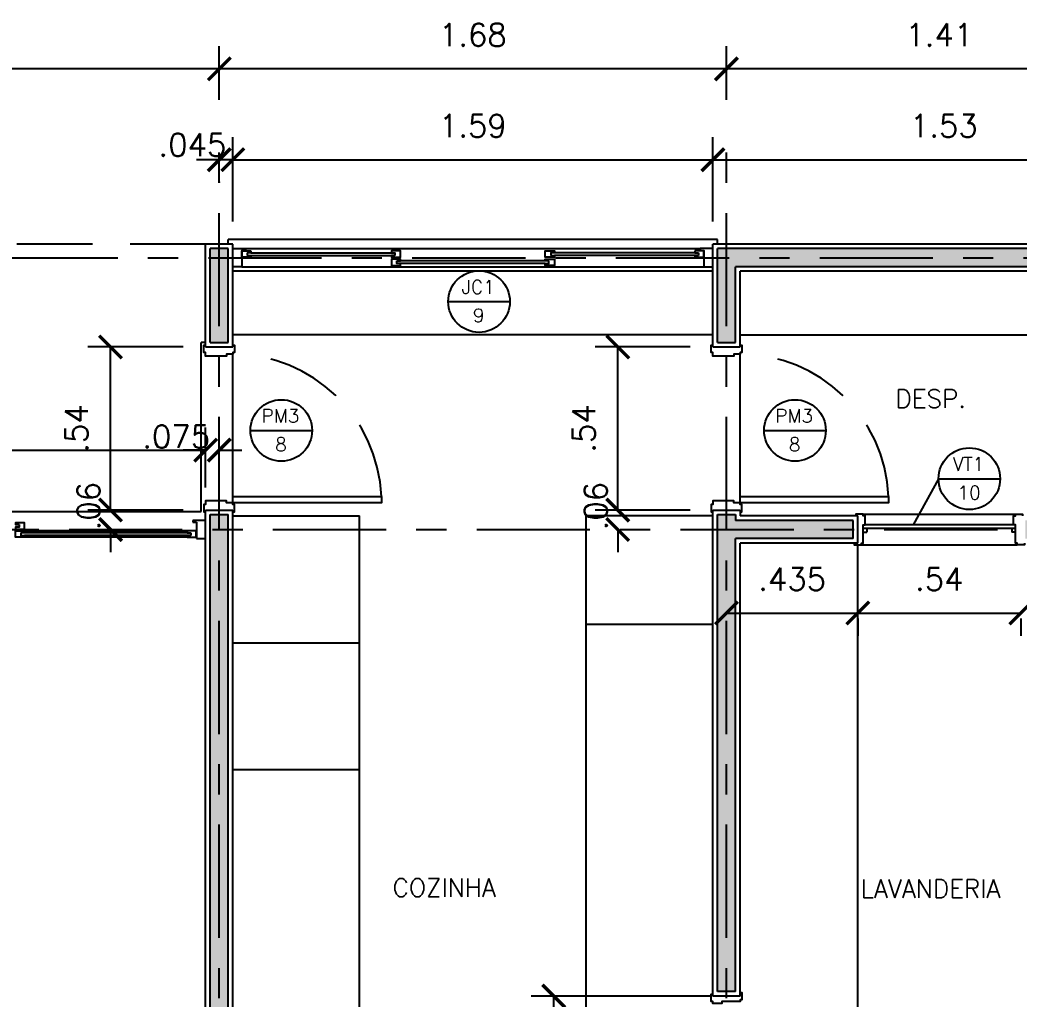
# Model space of a CAD drawing. Header units: millimetres. Extents: x 128 to 761, y 122 to 191.
# Drawn here: x 143.303 to 146.612, y 131.623 to 134.864 of the extents above; entities that cross this region are included whole.
import ezdxf

# ---------------------------------------------------------------- set-up
doc = ezdxf.new("R2010")
doc.units = ezdxf.units.MM
doc.linetypes.add('CENTER', pattern=[0.6, 0.375, -0.075, 0.075, -0.075])
doc.linetypes.add('HIDDEN', pattern=[0.375, 0.25, -0.125])
for name, color, linetype in [('ALV', 5, 'Continuous'), ('CAIX', 2, 'Continuous'), ('CAIXN', 7, 'Continuous'), ('COTAS', 1, 'Continuous'), ('EIXOS', 141, 'CENTER'), ('LPROJ', 7, 'HIDDEN'), ('LVISTA02', 1, 'Continuous'), ('REVEST', 2, 'Continuous'), ('SOLID', 8, 'Continuous'), ('TEXT', 3, 'Continuous')]:
    doc.layers.add(name, color=color, linetype=linetype)
doc.styles.add('60-50', font='romans.shx', dxfattribs={"height": 0.075})
doc.styles.add('80-50', font='romans.shx', dxfattribs={"height": 0.1})
doc.dimstyles.new('50', dxfattribs={"dimtxt": 0.1, "dimasz": 2.5, "dimexe": 1.25, "dimexo": 0.625, "dimgap": 0.075, "dimtad": 1, "dimzin": 0, "dimdsep": 46, "dimtxsty": '60-50', "dimcen": 2.5, "dimclrt": 3, "dimadec": 0, "dimazin": 0, "dimtfac": 1, "dimtmove": 0, "dimatfit": 3, "dimfxl": 1, "dimarcsym": 0})

# ---------------------------------------------------------------- blocks, each defined once
blk = doc.blocks.new('_ARCHTICK')
at = {"color": 0, "linetype": 'ByBlock', "const_width": 0.15}
blk.add_lwpolyline([(-0.5, -0.5), (0.5, 0.5)], dxfattribs=at)
blk = doc.blocks.new('*D12')
at = {"layer": 'COTAS', "color": 0, "lineweight": -2}
for p, q in [((145.6435, 134.5999), (145.6435, 134.7774)), ((147.0535, 134.7024), (145.6435, 134.7024))]:
    blk.add_line(p, q, dxfattribs=at)
at = {"layer": 'DEFPOINTS', "color": 0}
for p in [(145.6435, 134.7024), (145.6435, 134.5249), (147.0535, 134.5249)]:
    blk.add_point(p, dxfattribs=at)
at = {"layer": 'COTAS', "color": 0, "lineweight": -2, "xscale": 0.075, "yscale": 0.075, "zscale": 0.075, "rotation": 180}
blk.add_blockref('_ARCHTICK', (145.6435, 134.7024), dxfattribs=at)
at = {"layer": 'COTAS', "color": 0, "lineweight": -2, "xscale": 0.075, "yscale": 0.075, "zscale": 0.075}
blk.add_blockref('_ARCHTICK', (147.0535, 134.7024), dxfattribs=at)
at = {"layer": 'COTAS', "color": 3, "insert": (146.3485, 134.8149), "char_height": 0.075, "attachment_point": 5, "style": '60-50'}
blk.add_mtext('1.41', dxfattribs=at)
blk = doc.blocks.new('*D13')
at = {"layer": 'COTAS', "color": 0, "lineweight": -2}
for p, q in [((143.9635, 134.5999), (143.9635, 134.7774)), ((145.6435, 134.7024), (143.9635, 134.7024))]:
    blk.add_line(p, q, dxfattribs=at)
at = {"layer": 'DEFPOINTS', "color": 0}
for p in [(143.9635, 134.7024), (143.9635, 134.5249), (145.6435, 134.5249)]:
    blk.add_point(p, dxfattribs=at)
at = {"layer": 'COTAS', "color": 0, "lineweight": -2, "xscale": 0.075, "yscale": 0.075, "zscale": 0.075, "rotation": 180}
blk.add_blockref('_ARCHTICK', (143.9635, 134.7024), dxfattribs=at)
at = {"layer": 'COTAS', "color": 0, "lineweight": -2, "xscale": 0.075, "yscale": 0.075, "zscale": 0.075}
blk.add_blockref('_ARCHTICK', (145.6435, 134.7024), dxfattribs=at)
at = {"layer": 'COTAS', "color": 3, "insert": (144.8035, 134.8149), "char_height": 0.075, "attachment_point": 5, "style": '60-50'}
blk.add_mtext('1.68', dxfattribs=at)
blk = doc.blocks.new('*D14')
at = {"layer": 'COTAS', "color": 0, "lineweight": -2}
for p, q in [((135.2635, 134.1081), (135.2635, 134.7774)), ((143.9635, 134.7024), (135.2635, 134.7024))]:
    blk.add_line(p, q, dxfattribs=at)
at = {"layer": 'DEFPOINTS', "color": 0}
for p in [(135.2635, 134.7024), (143.9635, 134.5249), (135.2635, 134.0331)]:
    blk.add_point(p, dxfattribs=at)
at = {"layer": 'COTAS', "color": 0, "lineweight": -2, "xscale": 0.075, "yscale": 0.075, "zscale": 0.075, "rotation": 180}
blk.add_blockref('_ARCHTICK', (135.2635, 134.7024), dxfattribs=at)
at = {"layer": 'COTAS', "color": 0, "lineweight": -2, "xscale": 0.075, "yscale": 0.075, "zscale": 0.075}
blk.add_blockref('_ARCHTICK', (143.9635, 134.7024), dxfattribs=at)
at = {"layer": 'COTAS', "color": 3, "insert": (139.6135, 134.8149), "char_height": 0.075, "attachment_point": 5, "style": '60-50'}
blk.add_mtext('8.70', dxfattribs=at)
blk = doc.blocks.new('*D97')
at = {"layer": 'COTAS', "color": 0, "lineweight": -2}
for p, q in [((143.9185, 133.3166), (143.9185, 133.515)), ((141.5185, 133.44), (143.9185, 133.44))]:
    blk.add_line(p, q, dxfattribs=at)
at = {"layer": 'DEFPOINTS', "color": 0}
for p in [(141.5185, 133.44), (143.9185, 133.44), (143.9185, 133.2416)]:
    blk.add_point(p, dxfattribs=at)
at = {"layer": 'COTAS', "color": 0, "lineweight": -2, "xscale": 0.075, "yscale": 0.075, "zscale": 0.075, "rotation": 180}
blk.add_blockref('_ARCHTICK', (141.5185, 133.44), dxfattribs=at)
at = {"layer": 'COTAS', "color": 0, "lineweight": -2, "xscale": 0.075, "yscale": 0.075, "zscale": 0.075}
blk.add_blockref('_ARCHTICK', (143.9185, 133.44), dxfattribs=at)
at = {"layer": 'COTAS', "color": 3, "insert": (142.7185, 133.5525), "char_height": 0.075, "attachment_point": 5, "style": '60-50'}
blk.add_mtext('2.40', dxfattribs=at)
blk = doc.blocks.new('*D98')
at = {"layer": 'COTAS', "color": 0, "lineweight": -2}
for p, q in [((143.9185, 133.44), (143.8435, 133.44)), ((143.9635, 133.44), (144.0385, 133.44))]:
    blk.add_line(p, q, dxfattribs=at)
at = {"layer": 'DEFPOINTS', "color": 0}
for p in [(143.9635, 133.44), (143.9635, 133.44), (143.9185, 133.2416)]:
    blk.add_point(p, dxfattribs=at)
at = {"layer": 'COTAS', "color": 0, "lineweight": -2, "xscale": 0.075, "yscale": 0.075, "zscale": 0.075}
blk.add_blockref('_ARCHTICK', (143.9185, 133.44), dxfattribs=at)
at = {"layer": 'COTAS', "color": 0, "lineweight": -2, "xscale": 0.075, "yscale": 0.075, "zscale": 0.075, "rotation": 180}
blk.add_blockref('_ARCHTICK', (143.9635, 133.44), dxfattribs=at)
at = {"layer": 'COTAS', "color": 3, "insert": (143.8211, 133.4846), "char_height": 0.075, "attachment_point": 5, "style": '60-50'}
blk.add_mtext('.075', dxfattribs=at)
blk = doc.blocks.new('*D99')
at = {"layer": 'COTAS', "color": 0, "lineweight": -2}
for p, q in [((145.5985, 134.1971), (145.5985, 134.4764)), ((144.0085, 134.4014), (145.5985, 134.4014))]:
    blk.add_line(p, q, dxfattribs=at)
at = {"layer": 'DEFPOINTS', "color": 0}
for p in [(145.5985, 134.4014), (144.0085, 134.1221), (145.5985, 134.1221)]:
    blk.add_point(p, dxfattribs=at)
at = {"layer": 'COTAS', "color": 0, "lineweight": -2, "xscale": 0.075, "yscale": 0.075, "zscale": 0.075, "rotation": 180}
blk.add_blockref('_ARCHTICK', (144.0085, 134.4014), dxfattribs=at)
at = {"layer": 'COTAS', "color": 0, "lineweight": -2, "xscale": 0.075, "yscale": 0.075, "zscale": 0.075}
blk.add_blockref('_ARCHTICK', (145.5985, 134.4014), dxfattribs=at)
at = {"layer": 'COTAS', "color": 3, "insert": (144.8035, 134.5139), "char_height": 0.075, "attachment_point": 5, "style": '60-50'}
blk.add_mtext('1.59', dxfattribs=at)
blk = doc.blocks.new('*D100')
at = {"layer": 'COTAS', "color": 0, "lineweight": -2}
for p, q in [((147.1285, 134.1971), (147.1285, 134.4764)), ((145.5985, 134.4014), (147.1285, 134.4014))]:
    blk.add_line(p, q, dxfattribs=at)
at = {"layer": 'DEFPOINTS', "color": 0}
for p in [(147.1285, 134.4014), (145.5985, 134.1221), (147.1285, 134.1221)]:
    blk.add_point(p, dxfattribs=at)
at = {"layer": 'COTAS', "color": 0, "lineweight": -2, "xscale": 0.075, "yscale": 0.075, "zscale": 0.075, "rotation": 180}
blk.add_blockref('_ARCHTICK', (145.5985, 134.4014), dxfattribs=at)
at = {"layer": 'COTAS', "color": 0, "lineweight": -2, "xscale": 0.075, "yscale": 0.075, "zscale": 0.075}
blk.add_blockref('_ARCHTICK', (147.1285, 134.4014), dxfattribs=at)
at = {"layer": 'COTAS', "color": 3, "insert": (146.3635, 134.5139), "char_height": 0.075, "attachment_point": 5, "style": '60-50'}
blk.add_mtext('1.53', dxfattribs=at)
blk = doc.blocks.new('*D102')
at = {"layer": 'COTAS', "color": 0, "lineweight": -2}
for p, q in [((143.6034, 133.2416), (143.6034, 133.3166)), ((143.8435, 133.2416), (143.5284, 133.2416)), ((143.6034, 133.1771), (143.6034, 133.1021))]:
    blk.add_line(p, q, dxfattribs=at)
at = {"layer": 'DEFPOINTS', "color": 0}
for p in [(143.6034, 133.2416), (143.9185, 133.2416), (143.6074, 133.1771)]:
    blk.add_point(p, dxfattribs=at)
at = {"layer": 'COTAS', "color": 0, "lineweight": -2, "xscale": 0.075, "yscale": 0.075, "zscale": 0.075}
for p, rotation in [((143.6034, 133.2416), 270), ((143.6034, 133.1771), 90)]:
    blk.add_blockref('_ARCHTICK', p, dxfattribs=dict(at, rotation=rotation))
at = {"layer": 'COTAS', "color": 3, "insert": (143.5309, 133.2547), "char_height": 0.075, "attachment_point": 5, "rotation": 90, "style": '60-50'}
blk.add_mtext('.06', dxfattribs=at)
blk = doc.blocks.new('*D103')
at = {"layer": 'COTAS', "color": 0, "lineweight": -2}
for p, q in [((143.8435, 133.7816), (143.5284, 133.7816)), ((143.6034, 133.2416), (143.6034, 133.7816))]:
    blk.add_line(p, q, dxfattribs=at)
at = {"layer": 'DEFPOINTS', "color": 0}
for p in [(143.6034, 133.7816), (143.9185, 133.7816), (143.9185, 133.2416)]:
    blk.add_point(p, dxfattribs=at)
at = {"layer": 'COTAS', "color": 0, "lineweight": -2, "xscale": 0.075, "yscale": 0.075, "zscale": 0.075}
for p, rotation in [((143.6034, 133.7816), 90), ((143.6034, 133.2416), 270)]:
    blk.add_blockref('_ARCHTICK', p, dxfattribs=dict(at, rotation=rotation))
at = {"layer": 'COTAS', "color": 3, "insert": (143.4909, 133.5116), "char_height": 0.075, "attachment_point": 5, "rotation": 90, "style": '60-50'}
blk.add_mtext('.54', dxfattribs=at)
blk = doc.blocks.new('*D104')
at = {"layer": 'COTAS', "color": 0, "lineweight": -2}
for p, q in [((145.2834, 133.2416), (145.2834, 133.3166)), ((145.5235, 133.2416), (145.2084, 133.2416)), ((145.2834, 133.1771), (145.2834, 133.1021))]:
    blk.add_line(p, q, dxfattribs=at)
at = {"layer": 'DEFPOINTS', "color": 0}
for p in [(145.2834, 133.2416), (145.5985, 133.2416), (145.2874, 133.1771)]:
    blk.add_point(p, dxfattribs=at)
at = {"layer": 'COTAS', "color": 0, "lineweight": -2, "xscale": 0.075, "yscale": 0.075, "zscale": 0.075}
for p, rotation in [((145.2834, 133.2416), 270), ((145.2834, 133.1771), 90)]:
    blk.add_blockref('_ARCHTICK', p, dxfattribs=dict(at, rotation=rotation))
at = {"layer": 'COTAS', "color": 3, "insert": (145.2109, 133.2547), "char_height": 0.075, "attachment_point": 5, "rotation": 90, "style": '60-50'}
blk.add_mtext('.06', dxfattribs=at)
blk = doc.blocks.new('*D105')
at = {"layer": 'COTAS', "color": 0, "lineweight": -2}
for p, q in [((145.5235, 133.7816), (145.2084, 133.7816)), ((145.2834, 133.2416), (145.2834, 133.7816))]:
    blk.add_line(p, q, dxfattribs=at)
at = {"layer": 'DEFPOINTS', "color": 0}
for p in [(145.2834, 133.7816), (145.5985, 133.7816), (145.5985, 133.2416)]:
    blk.add_point(p, dxfattribs=at)
at = {"layer": 'COTAS', "color": 0, "lineweight": -2, "xscale": 0.075, "yscale": 0.075, "zscale": 0.075}
for p, rotation in [((145.2834, 133.7816), 90), ((145.2834, 133.2416), 270)]:
    blk.add_blockref('_ARCHTICK', p, dxfattribs=dict(at, rotation=rotation))
at = {"layer": 'COTAS', "color": 3, "insert": (145.1709, 133.5116), "char_height": 0.075, "attachment_point": 5, "rotation": 90, "style": '60-50'}
blk.add_mtext('.54', dxfattribs=at)
blk = doc.blocks.new('*D121')
at = {"layer": 'COTAS', "color": 0, "lineweight": -2}
for p, q in [((145.5235, 131.6321), (144.9967, 131.6321)), ((145.0717, 130.1621), (145.0717, 131.6321))]:
    blk.add_line(p, q, dxfattribs=at)
at = {"layer": 'DEFPOINTS', "color": 0}
for p in [(145.0717, 131.6321), (145.5985, 131.6321), (145.5985, 130.1621)]:
    blk.add_point(p, dxfattribs=at)
at = {"layer": 'COTAS', "color": 0, "lineweight": -2, "xscale": 0.075, "yscale": 0.075, "zscale": 0.075}
for p, rotation in [((145.0717, 131.6321), 90), ((145.0717, 130.1621), 270)]:
    blk.add_blockref('_ARCHTICK', p, dxfattribs=dict(at, rotation=rotation))
at = {"layer": 'COTAS', "color": 3, "insert": (144.9592, 130.8971), "char_height": 0.075, "attachment_point": 5, "rotation": 90, "style": '60-50'}
blk.add_mtext('1.47', dxfattribs=at)
blk = doc.blocks.new('*D144')
at = {"layer": 'COTAS', "color": 0, "lineweight": -2}
for p, q in [((144.0085, 134.1971), (144.0085, 134.4764)), ((143.9635, 134.4014), (143.8885, 134.4014)), ((144.0085, 134.4014), (143.9635, 134.4014)), ((144.0085, 134.4014), (144.0835, 134.4014)), ((143.9635, 134.3288), (143.9635, 134.3264))]:
    blk.add_line(p, q, dxfattribs=at)
at = {"layer": 'DEFPOINTS', "color": 0}
for p in [(143.9635, 134.4038), (143.9635, 134.4014), (144.0085, 134.1221)]:
    blk.add_point(p, dxfattribs=at)
at = {"layer": 'COTAS', "color": 0, "lineweight": -2, "xscale": 0.075, "yscale": 0.075, "zscale": 0.075}
blk.add_blockref('_ARCHTICK', (143.9635, 134.4014), dxfattribs=at)
at = {"layer": 'COTAS', "color": 0, "lineweight": -2, "xscale": 0.075, "yscale": 0.075, "zscale": 0.075, "rotation": 180}
blk.add_blockref('_ARCHTICK', (144.0085, 134.4014), dxfattribs=at)
at = {"layer": 'COTAS', "color": 3, "insert": (143.8746, 134.4507), "char_height": 0.075, "attachment_point": 5, "style": '60-50'}
blk.add_mtext('.045', dxfattribs=at)
blk = doc.blocks.new('*D149')
at = {"layer": 'COTAS', "color": 0, "lineweight": -2}
for p, q in [((145.6435, 132.9005), (146.0785, 132.9005)), ((146.0785, 132.8821), (146.0785, 132.8255)), ((145.6435, 132.6837), (145.6435, 132.8255))]:
    blk.add_line(p, q, dxfattribs=at)
at = {"layer": 'DEFPOINTS', "color": 0}
for p in [(146.0785, 133.1321), (145.6435, 132.9337), (146.0785, 132.9005)]:
    blk.add_point(p, dxfattribs=at)
at = {"layer": 'COTAS', "color": 0, "lineweight": -2, "xscale": 0.075, "yscale": 0.075, "zscale": 0.075, "rotation": 180}
blk.add_blockref('_ARCHTICK', (145.6435, 132.9005), dxfattribs=at)
at = {"layer": 'COTAS', "color": 0, "lineweight": -2, "xscale": 0.075, "yscale": 0.075, "zscale": 0.075}
blk.add_blockref('_ARCHTICK', (146.0785, 132.9005), dxfattribs=at)
at = {"layer": 'COTAS', "color": 3, "insert": (145.861, 133.013), "char_height": 0.075, "attachment_point": 5, "style": '60-50'}
blk.add_mtext('.435', dxfattribs=at)
blk = doc.blocks.new('*D150')
at = {"layer": 'COTAS', "color": 0, "lineweight": -2}
for p, q in [((146.0785, 132.9005), (146.6185, 132.9005)), ((146.6185, 132.8821), (146.6185, 132.8255))]:
    blk.add_line(p, q, dxfattribs=at)
at = {"layer": 'DEFPOINTS', "color": 0}
for p in [(146.0785, 133.1321), (146.6185, 133.1321), (146.6185, 132.9005)]:
    blk.add_point(p, dxfattribs=at)
at = {"layer": 'COTAS', "color": 0, "lineweight": -2, "xscale": 0.075, "yscale": 0.075, "zscale": 0.075, "rotation": 180}
blk.add_blockref('_ARCHTICK', (146.0785, 132.9005), dxfattribs=at)
at = {"layer": 'COTAS', "color": 0, "lineweight": -2, "xscale": 0.075, "yscale": 0.075, "zscale": 0.075}
blk.add_blockref('_ARCHTICK', (146.6185, 132.9005), dxfattribs=at)
at = {"layer": 'COTAS', "color": 3, "insert": (146.3485, 133.013), "char_height": 0.075, "attachment_point": 5, "style": '60-50'}
blk.add_mtext('.54', dxfattribs=at)

msp = doc.modelspace()

# ---------------------------------------------------------------- hatches: boundary and pattern name
at = {"layer": 'SOLID'}
h = msp.add_hatch(color=256, dxfattribs=at)
h.paths.add_polyline_path([(141.5035, 133.1471), (141.5035, 133.2071), (140.3635, 133.2071), (140.3635, 133.1471)])
h.paths.add_polyline_path([(140.3635, 130.8071), (140.3635, 130.7471), (141.4435, 130.7471), (141.4435, 130.7171), (141.5035, 130.7171), (141.5035, 130.7471), (142.1335, 130.7471), (142.1335, 130.7171), (142.1935, 130.7171), (142.1935, 130.8071)])
h.paths.add_polyline_path([(141.4435, 129.2624), (141.4435, 128.7818), (141.1818, 128.6771), (141.0835, 128.6771), (141.0835, 128.6171), (141.4435, 128.6171), (141.4435, 127.8971), (141.5035, 127.8971), (141.5035, 128.6771), (141.5335, 128.6771), (141.5335, 128.7371), (141.5035, 128.7371), (141.5035, 130.1471), (141.4435, 130.1471), (141.4435, 129.4271), (141.0835, 129.4271), (141.0835, 129.3671), (141.1818, 129.3671)])
h.paths.add_polyline_path([(140.3635, 126.9371), (140.3635, 126.8171), (141.5035, 126.8171), (141.5035, 126.9371)])
h.paths.add_polyline_path([(142.1335, 126.9371), (142.1335, 126.8171), (143.3035, 126.8171), (143.3035, 126.9371), (142.8235, 126.9371), (142.8235, 126.9431), (142.7635, 126.9431), (142.7635, 126.9371)])
h.paths.add_polyline_path([(142.1935, 127.9571), (142.1935, 127.9631), (142.1335, 127.9631), (142.1335, 127.8971), (142.7635, 127.8971), (142.7635, 127.8911), (142.8235, 127.8911), (142.8235, 127.8971), (143.3035, 127.8971), (143.3035, 127.9571)])
h.paths.add_polyline_path([(143.2435, 128.7371), (143.2435, 128.6171), (143.9935, 128.6171), (143.9935, 129.4271), (143.6335, 129.4271), (143.6335, 130.0571), (145.7815, 130.0571), (145.7815, 130.1171), (145.6735, 130.1171), (145.6735, 130.1471), (145.6135, 130.1471), (145.6135, 130.1171), (143.9935, 130.1171), (143.9935, 130.1471), (143.9335, 130.1471), (143.9335, 130.1171), (142.1935, 130.1171), (142.1935, 130.1471), (142.1335, 130.1471), (142.1335, 130.0571), (143.5735, 130.0571), (143.5735, 129.4271), (142.1335, 129.4271), (142.1335, 128.7371), (142.1035, 128.7371), (142.1035, 128.6771), (142.1335, 128.6771), (142.1335, 128.4071), (142.1935, 128.4071), (142.1935, 129.3671), (143.9335, 129.3671), (143.9335, 128.7371)])
h.paths.add_polyline_path([(143.9935, 133.2266), (143.9335, 133.2266), (143.9335, 130.7171), (143.9935, 130.7171)])
h.paths.add_polyline_path([(143.9935, 134.1071), (143.9335, 134.1071), (143.9335, 133.7966), (143.9935, 133.7966)])
h = msp.add_hatch(color=256, dxfattribs=at)
h.paths.add_polyline_path([(145.6735, 134.0471), (147.1135, 134.0471), (147.1135, 134.1071), (145.6135, 134.1071), (145.6135, 133.7966), (145.6735, 133.7966)])
h.paths.add_polyline_path([(146.0635, 133.1471), (146.0635, 133.2071), (145.6735, 133.2071), (145.6735, 133.2266), (145.6135, 133.2266), (145.6135, 131.6471), (145.6735, 131.6471), (145.6735, 133.1471)])
h.paths.add_polyline_path([(146.6335, 133.2071), (146.6335, 133.1471), (147.1135, 133.1471), (147.1135, 133.2071)])
h.paths.add_polyline_path([(146.9935, 130.7171), (147.1135, 130.7171), (147.1135, 132.2171), (146.9935, 132.2171)])
h.paths.add_polyline_path([(147.1135, 130.0571), (147.1135, 130.1471), (146.9935, 130.1471), (146.9935, 130.1171), (146.8255, 130.1171), (146.8255, 130.0571)])
h.paths.add_polyline_path([(146.3635, 130.0451), (146.3635, 130.0571), (146.3755, 130.0571), (146.3755, 130.1171), (146.2915, 130.1171), (146.2915, 130.0571), (146.3035, 130.0571), (146.3035, 130.0451)])
h.paths.add_polyline_path([(145.6135, 128.7371), (145.6135, 128.6171), (147.1135, 128.6171), (147.1135, 128.6771), (146.3635, 128.6771), (146.3635, 129.5951), (146.3035, 129.5951), (146.3035, 128.7371)])

# ---------------------------------------------------------------- linework, layer by layer
at = {"layer": 'ALV'}
for p, q in [((143.9335, 133.7966), (143.9335, 134.1071)), ((143.9935, 134.1071), (143.9335, 134.1071)), ((143.9935, 133.7966), (143.9935, 134.1071)), ((145.6135, 133.7966), (145.6135, 134.1071)), ((147.1135, 134.1071), (145.6135, 134.1071)), ((145.6735, 133.7966), (145.6735, 134.0471)), ((147.1135, 134.0471), (145.6735, 134.0471)), ((143.9335, 133.7966), (143.9935, 133.7966)), ((145.6135, 133.7966), (145.6735, 133.7966)), ((143.9335, 130.7171), (143.9335, 133.2266)), ((143.9335, 133.2266), (143.9935, 133.2266)), ((143.9935, 130.7171), (143.9935, 133.2266)), ((145.6135, 131.6471), (145.6135, 133.2266)), ((145.6135, 133.2266), (145.6735, 133.2266)), ((145.6735, 133.2266), (145.6735, 133.2071)), ((146.0635, 133.2071), (145.6735, 133.2071)), ((146.0635, 133.1471), (146.0635, 133.2071)), ((146.0635, 133.1471), (145.6735, 133.1471)), ((145.6735, 131.6471), (145.6735, 133.1471)), ((145.6735, 131.6471), (145.6135, 131.6471))]:
    msp.add_line(p, q, dxfattribs=at)
at = {"layer": 'CAIX'}
for p, q in [((144.0385, 134.0786), (144.0385, 134.0996)), ((144.0385, 134.0996), (144.0685, 134.0996)), ((144.0685, 134.0936), (144.0565, 134.0936)), ((144.0565, 134.0936), (144.0565, 134.0846)), ((144.0565, 134.0846), (144.0685, 134.0846)), ((144.0685, 134.0996), (144.0685, 134.0936)), ((144.0685, 134.0936), (144.5335, 134.0936)), ((144.0685, 134.0846), (144.5335, 134.0846)), ((144.0685, 134.0846), (144.0685, 134.0786)), ((145.5385, 134.0936), (145.0735, 134.0936)), ((145.5385, 134.0846), (145.0735, 134.0846)), ((145.5685, 134.0996), (145.5385, 134.0996)), ((145.5385, 134.0996), (145.5385, 134.0936)), ((145.5385, 134.0936), (145.5505, 134.0936)), ((145.5505, 134.0846), (145.5385, 134.0846)), ((145.5385, 134.0846), (145.5385, 134.0786)), ((145.5505, 134.0936), (145.5505, 134.0846)), ((145.5685, 134.0786), (145.5685, 134.0996)), ((144.0685, 134.0786), (144.0385, 134.0786)), ((145.0435, 134.0666), (144.5635, 134.0666)), ((145.0435, 134.0576), (144.5635, 134.0576)), ((145.5385, 134.0786), (145.5685, 134.0786)), ((143.9185, 133.2071), (143.8765, 133.2071)), ((143.8765, 133.2071), (143.8765, 133.2011)), ((143.8765, 133.2011), (143.8885, 133.2011)), ((143.8885, 133.2011), (143.8885, 133.1471)), ((146.5945, 133.1921), (146.1025, 133.1921)), ((143.857, 133.1666), (143.3185, 133.1666)), ((143.857, 133.1576), (143.3185, 133.1576)), ((143.887, 133.1726), (143.857, 133.1726)), ((143.857, 133.1726), (143.857, 133.1666)), ((143.857, 133.1666), (143.869, 133.1666)), ((143.869, 133.1576), (143.857, 133.1576)), ((143.857, 133.1576), (143.857, 133.1516)), ((143.869, 133.1666), (143.869, 133.1576)), ((143.887, 133.1516), (143.887, 133.1726)), ((146.6005, 133.1801), (146.0965, 133.1801)), ((146.0965, 133.1681), (146.1085, 133.1681)), ((146.1085, 133.1801), (146.1085, 133.1681)), ((146.5885, 133.1801), (146.5885, 133.1681)), ((146.6005, 133.1681), (146.5885, 133.1681)), ((143.857, 133.1516), (143.887, 133.1516)), ((143.8885, 133.1471), (143.9185, 133.1471)), ((146.0965, 133.1321), (146.0965, 133.1321))]:
    msp.add_line(p, q, dxfattribs=at)
at = {"layer": 'CAIX', "color": 1}
for p, q in [((144.0505, 134.1071), (145.5565, 134.1071)), ((144.0385, 134.0471), (145.5685, 134.0471)), ((143.857, 133.1726), (143.3185, 133.1726)), ((143.857, 133.1516), (143.3185, 133.1516))]:
    msp.add_line(p, q, dxfattribs=at)
at = {"layer": 'CAIX'}
for points in [[(144.0085, 134.1071), (144.0505, 134.1071), (144.0505, 134.1011), (144.0385, 134.1011), (144.0385, 134.0471), (144.0085, 134.0471)], [(145.5985, 134.1071), (145.5565, 134.1071), (145.5565, 134.1011), (145.5685, 134.1011), (145.5685, 134.0471), (145.5985, 134.0471)], [(144.0085, 133.7876), (144.0145, 133.7876), (144.0145, 133.7636), (144.0085, 133.7636), (144.0085, 133.7576), (143.9875, 133.7576), (143.9875, 133.7516), (143.9185, 133.7516), (143.9185, 133.7636), (143.9125, 133.7636), (143.9125, 133.7876), (143.9185, 133.7876)], [(145.6885, 133.7876), (145.6945, 133.7876), (145.6945, 133.7636), (145.6885, 133.7636), (145.6885, 133.7576), (145.6675, 133.7576), (145.6675, 133.7516), (145.5985, 133.7516), (145.5985, 133.7636), (145.5925, 133.7636), (145.5925, 133.7876), (145.5985, 133.7876)], [(144.0085, 133.2656), (144.0085, 133.2866), (144.5005, 133.2866), (144.5005, 133.2656), (144.0085, 133.2656)], [(145.6885, 133.2656), (145.6885, 133.2866), (146.1805, 133.2866), (146.1805, 133.2656), (145.6885, 133.2656)], [(144.0085, 133.2356), (144.0145, 133.2356), (144.0145, 133.2596), (144.0085, 133.2596), (144.0085, 133.2656), (143.9875, 133.2656), (143.9875, 133.2716), (143.9185, 133.2716), (143.9185, 133.2596), (143.9125, 133.2596), (143.9125, 133.2356), (143.9185, 133.2356)], [(145.6885, 133.2356), (145.6945, 133.2356), (145.6945, 133.2596), (145.6885, 133.2596), (145.6885, 133.2656), (145.6675, 133.2656), (145.6675, 133.2716), (145.5985, 133.2716), (145.5985, 133.2596), (145.5925, 133.2596), (145.5925, 133.2356), (145.5985, 133.2356)], [(146.0665, 133.1321), (146.0665, 133.1261), (146.0905, 133.1261), (146.0905, 133.1321), (146.0965, 133.1321), (146.0965, 133.1921), (146.1025, 133.1921), (146.1025, 133.2221), (146.0965, 133.2221), (146.0965, 133.2281), (146.0725, 133.2281), (146.0725, 133.2221)], [(146.6305, 133.1321), (146.6305, 133.1261), (146.6065, 133.1261), (146.6065, 133.1321), (146.6005, 133.1321), (146.6005, 133.1921), (146.5945, 133.1921), (146.5945, 133.2221), (146.6005, 133.2221), (146.6005, 133.2281), (146.6245, 133.2281), (146.6245, 133.2221)], [(145.6885, 131.6441), (145.6945, 131.6441), (145.6945, 131.6201), (145.6885, 131.6201), (145.6885, 131.6141), (145.6285, 131.6141), (145.6285, 131.6081), (145.5985, 131.6081), (145.5985, 131.6141), (145.5925, 131.6141), (145.5925, 131.6381), (145.5985, 131.6381)]]:
    msp.add_lwpolyline(points, dxfattribs=at)
for points in [[(144.5455, 134.0846), (144.5335, 134.0846), (144.5335, 134.0786), (144.5635, 134.0786), (144.5635, 134.0996), (144.5335, 134.0996), (144.5335, 134.0936), (144.5455, 134.0936)], [(145.0615, 134.0846), (145.0735, 134.0846), (145.0735, 134.0786), (145.0435, 134.0786), (145.0435, 134.0996), (145.0735, 134.0996), (145.0735, 134.0936), (145.0615, 134.0936)], [(144.5515, 134.0666), (144.5635, 134.0666), (144.5635, 134.0726), (144.5335, 134.0726), (144.5335, 134.0516), (144.5635, 134.0516), (144.5635, 134.0576), (144.5515, 134.0576)], [(145.0555, 134.0666), (145.0435, 134.0666), (145.0435, 134.0726), (145.0735, 134.0726), (145.0735, 134.0516), (145.0435, 134.0516), (145.0435, 134.0576), (145.0555, 134.0576)], [(143.3005, 133.1936), (143.3005, 133.1846), (143.2885, 133.1846), (143.2885, 133.1786), (143.3185, 133.1786), (143.3185, 133.1996), (143.2885, 133.1996), (143.2885, 133.1936)], [(143.3065, 133.1666), (143.3065, 133.1576), (143.3185, 133.1576), (143.3185, 133.1516), (143.2885, 133.1516), (143.2885, 133.1726), (143.3185, 133.1726), (143.3185, 133.1666)]]:
    msp.add_lwpolyline(points, close=True, dxfattribs=at)
at = {"layer": 'CAIX', "color": 8, "linetype": 'HIDDEN'}
for centre in [(144.0086, 133.2652), (145.6886, 133.2652)]:
    msp.add_arc(centre, 0.4924, 2.4913, 90.0072, dxfattribs=at)
at = {"layer": 'CAIXN', "color": 8, "ltscale": 0.5}
for p, q in [((144.722, 133.9319), (144.926, 133.9319)), ((144.0669, 133.505), (144.2709, 133.505)), ((145.7684, 133.505), (145.9724, 133.505)), ((146.346, 133.3453), (146.2622, 133.1921)), ((146.346, 133.3453), (146.55, 133.3453))]:
    msp.add_line(p, q, dxfattribs=at)
for centre in [(144.824, 133.9319), (144.1689, 133.505), (145.8704, 133.505), (146.448, 133.3453)]:
    msp.add_circle(centre, 0.102, dxfattribs=at)
at = {"layer": 'EIXOS'}
for p, q in [((143.9635, 126.425), (143.9635, 134.5249)), ((145.6435, 126.425), (145.6435, 134.5249)), ((143.2524, 134.0771), (148.2459, 134.0771)), ((134.6912, 133.1771), (147.466, 133.1771))]:
    msp.add_line(p, q, dxfattribs=at)
at = {"layer": 'LPROJ'}
msp.add_line((143.9185, 134.1221), (135.1885, 134.1221), dxfattribs=at)
at = {"layer": 'LVISTA02'}
for p, q in [((145.6135, 134.1371), (143.9935, 134.1371)), ((143.9935, 134.1221), (143.9935, 134.1371)), ((145.6135, 134.1221), (145.6135, 134.1371)), ((145.5985, 134.0321), (144.0085, 134.0321)), ((145.5985, 133.8221), (144.0085, 133.8221)), ((145.6885, 133.8221), (146.9785, 133.8221)), ((143.9035, 133.2371), (143.9035, 133.7966)), ((143.9185, 133.7966), (143.9035, 133.7966)), ((144.0085, 133.2866), (144.0085, 133.7576)), ((145.6885, 133.2866), (145.6885, 133.7576)), ((141.5035, 133.2371), (143.9035, 133.2371)), ((144.0085, 133.2221), (144.4285, 133.2221)), ((144.4285, 130.7321), (144.4285, 133.2221)), ((145.1785, 130.7321), (145.1785, 133.2221)), ((145.5985, 133.2221), (145.1785, 133.2221)), ((146.0965, 133.2281), (146.6005, 133.2281)), ((146.0785, 130.7321), (146.0785, 133.1261)), ((146.0905, 133.1261), (146.6065, 133.1261)), ((145.5985, 132.8621), (145.1785, 132.8621)), ((144.0085, 132.8021), (144.4285, 132.8021)), ((144.0085, 132.3821), (144.4285, 132.3821)), ((145.5925, 131.6321), (145.1785, 131.6321))]:
    msp.add_line(p, q, dxfattribs=at)
at = {"layer": 'REVEST'}
for p, q in [((144.0085, 134.1221), (143.9185, 134.1221)), ((143.9185, 133.7816), (143.9185, 134.1221)), ((144.0085, 133.7816), (144.0085, 134.1221)), ((147.1285, 134.1221), (145.5985, 134.1221)), ((145.5985, 133.7816), (145.5985, 134.1221)), ((147.1285, 134.0321), (145.6885, 134.0321)), ((145.6885, 133.7816), (145.6885, 134.0321)), ((143.9185, 133.7816), (144.0085, 133.7816)), ((145.5985, 133.7816), (145.6885, 133.7816)), ((143.9185, 130.7021), (143.9185, 133.2416)), ((143.9185, 133.2416), (144.0085, 133.2416)), ((144.0085, 130.7021), (144.0085, 133.2416)), ((145.5985, 131.6321), (145.5985, 133.2416)), ((145.5985, 133.2416), (145.6885, 133.2416)), ((145.6885, 133.2416), (145.6885, 133.2221)), ((146.0785, 133.2221), (145.6885, 133.2221)), ((146.0785, 133.1321), (146.0785, 133.2221)), ((146.0785, 133.1321), (145.6885, 133.1321)), ((145.6885, 131.6321), (145.6885, 133.1321)), ((145.6885, 131.6321), (145.5985, 131.6321))]:
    msp.add_line(p, q, dxfattribs=at)

# ---------------------------------------------------------------- texts
at = {"layer": 'CAIXN', "color": 2, "ltscale": 0.5, "char_height": 0.045, "attachment_point": 5, "style": '60-50'}
for s, insert in [('JC1', (144.8213, 133.9804)), ('9', (144.8229, 133.8858)), ('PM3', (144.1661, 133.5535)), ('PM3', (145.8677, 133.5535)), ('8', (144.1678, 133.4589)), ('8', (145.8693, 133.4589)), ('VT1', (146.4452, 133.3938)), ('10', (146.4469, 133.2992))]:
    msp.add_mtext(s, dxfattribs=dict(at, insert=insert))
at = {"layer": 'TEXT', "style": '80-50'}
for s, p in [('DESP.', (146.2034, 133.5804)), ('COZINHA', (144.5379, 131.9614)), ('LAVANDERIA', (146.0883, 131.958))]:
    msp.add_text(s, height=0.06, dxfattribs=at).set_placement(p)

# ---------------------------------------------------------------- dimensions: what is measured, and where the dimension line sits
at = {"layer": 'COTAS'}
for base, p1, p2, override, picture, middle in [((135.2635, 134.7024), (143.9635, 134.5249), (135.2635, 134.0331), {"dimasz": 0.075, "dimexe": 0.075, "dimexo": 0.075, "dimzin": 4, "dimblk1": 'ARCHTICK', "dimblk2": 'ARCHTICK', "dimsah": 1, "dimse1": 1, "dimtmove": 2}, '*D14', (139.6135, 134.8149)), ((143.9635, 134.7024), (145.6435, 134.5249), (143.9635, 134.5249), {"dimasz": 0.075, "dimexe": 0.075, "dimexo": 0.075, "dimzin": 4, "dimblk1": 'ARCHTICK', "dimblk2": 'ARCHTICK', "dimsah": 1, "dimse1": 1, "dimtmove": 2}, '*D13', (144.8035, 134.8149)), ((145.6435, 134.7024), (147.0535, 134.5249), (145.6435, 134.5249), {"dimasz": 0.075, "dimexe": 0.075, "dimexo": 0.075, "dimzin": 4, "dimblk1": 'ARCHTICK', "dimblk2": 'ARCHTICK', "dimsah": 1, "dimse1": 1, "dimtmove": 2}, '*D12', (146.3485, 134.8149)), ((145.5985, 134.4014), (144.0085, 134.1221), (145.5985, 134.1221), {"dimasz": 0.075, "dimexe": 0.075, "dimexo": 0.075, "dimzin": 4, "dimblk1": 'ARCHTICK', "dimblk2": 'ARCHTICK', "dimsah": 1, "dimse1": 1, "dimtofl": 0, "dimtmove": 2}, '*D99', (144.8035, 134.5139)), ((147.1285, 134.4014), (145.5985, 134.1221), (147.1285, 134.1221), {"dimasz": 0.075, "dimexe": 0.075, "dimexo": 0.075, "dimzin": 4, "dimblk1": 'ARCHTICK', "dimblk2": 'ARCHTICK', "dimsah": 1, "dimse1": 1, "dimtofl": 0, "dimtmove": 2}, '*D100', (146.3635, 134.5139)), ((143.9185, 133.44), (141.5185, 133.44), (143.9185, 133.2416), {"dimasz": 0.075, "dimexe": 0.075, "dimexo": 0.075, "dimzin": 4, "dimblk1": 'ARCHTICK', "dimblk2": 'ARCHTICK', "dimsah": 1, "dimse1": 1, "dimtofl": 0, "dimtmove": 2}, '*D97', (142.7185, 133.5525)), ((146.0785, 132.9005), (145.6435, 132.9337), (146.0785, 133.1321), {"dimasz": 0.075, "dimexe": 0.075, "dimexo": 0.25, "dimdec": 3, "dimzin": 4, "dimblk1": 'ARCHTICK', "dimblk2": 'ARCHTICK', "dimsah": 1, "dimtmove": 2}, '*D149', (145.861, 133.013)), ((146.6185, 132.9005), (146.0785, 133.1321), (146.6185, 133.1321), {"dimasz": 0.075, "dimexe": 0.075, "dimexo": 0.25, "dimzin": 4, "dimblk1": 'ARCHTICK', "dimblk2": 'ARCHTICK', "dimsah": 1, "dimse1": 1, "dimtmove": 2}, '*D150', (146.3485, 133.013))]:
    dim = msp.add_linear_dim(base=base, p1=p1, p2=p2, dimstyle='50', override=override, dxfattribs=at)
    dim.commit()
    dim.dimension.update_dxf_attribs({"geometry": picture, "text_midpoint": middle})
dim = msp.add_linear_dim(base=(143.9635, 134.4014), p1=(144.0085, 134.1221), p2=(143.9635, 134.4038), dimstyle='50', override={"dimasz": 0.075, "dimexe": 0.075, "dimexo": 0.075, "dimdec": 3, "dimzin": 4, "dimblk1": 'ARCHTICK', "dimblk2": 'ARCHTICK', "dimsah": 1, "dimtmove": 2}, dxfattribs=at)
dim.commit()
dim.dimension.update_dxf_attribs({"geometry": '*D144', "text_midpoint": (143.8746, 134.4507), "dimtype": 160})
for base, p1, p2, picture, middle in [((143.6034, 133.7816), (143.9185, 133.2416), (143.9185, 133.7816), '*D103', (143.4909, 133.5116)), ((145.2834, 133.7816), (145.5985, 133.2416), (145.5985, 133.7816), '*D105', (145.1709, 133.5116)), ((145.0717, 131.6321), (145.5985, 130.1621), (145.5985, 131.6321), '*D121', (144.9592, 130.8971))]:
    dim = msp.add_linear_dim(base=base, p1=p1, p2=p2, angle=90, dimstyle='50', override={"dimasz": 0.075, "dimexe": 0.075, "dimexo": 0.075, "dimzin": 4, "dimblk1": 'ARCHTICK', "dimblk2": 'ARCHTICK', "dimsah": 1, "dimse1": 1, "dimtofl": 0, "dimtmove": 2}, dxfattribs=at)
    dim.commit()
    dim.dimension.update_dxf_attribs({"geometry": picture, "text_midpoint": middle})
dim = msp.add_linear_dim(base=(143.9635, 133.44), p1=(143.9185, 133.2416), p2=(143.9635, 133.44), text='.075', dimstyle='50', override={"dimasz": 0.075, "dimexe": 0.075, "dimexo": 0.075, "dimzin": 4, "dimblk1": 'ARCHTICK', "dimblk2": 'ARCHTICK', "dimsah": 1, "dimse1": 1, "dimtofl": 0, "dimtmove": 2}, dxfattribs=at)
dim.commit()
dim.dimension.update_dxf_attribs({"geometry": '*D98', "text_midpoint": (143.8211, 133.4846), "dimtype": 160})
for base, p1, p2, picture, middle in [((143.6034, 133.2416), (143.6074, 133.1771), (143.9185, 133.2416), '*D102', (143.5309, 133.2547)), ((145.2834, 133.2416), (145.2874, 133.1771), (145.5985, 133.2416), '*D104', (145.2109, 133.2547))]:
    dim = msp.add_linear_dim(base=base, p1=p1, p2=p2, angle=90, dimstyle='50', override={"dimasz": 0.075, "dimexe": 0.075, "dimexo": 0.075, "dimzin": 4, "dimblk1": 'ARCHTICK', "dimblk2": 'ARCHTICK', "dimsah": 1, "dimse1": 1, "dimtofl": 0, "dimtmove": 2}, dxfattribs=at)
    dim.commit()
    dim.dimension.update_dxf_attribs({"geometry": picture, "text_midpoint": middle, "dimtype": 160})

doc.saveas('drawing.dxf')
